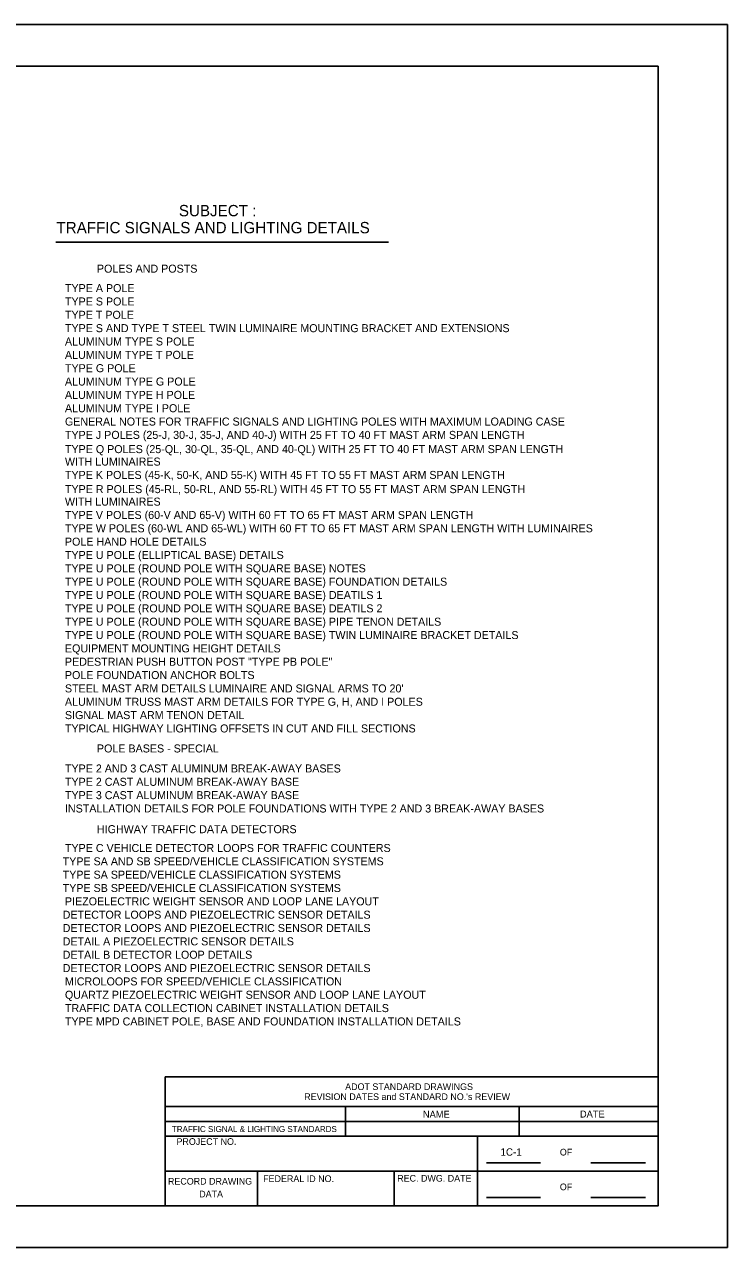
# Model space of a CAD drawing. Extents: x 0 to 2.83, y 0 to 1.83.
# Drawn here: x 1.779 to 2.833, y 0 to 1.833 of the extents above; entities that cross this region are included whole.
import ezdxf

# ---------------------------------------------------------------- set-up
doc = ezdxf.new("R2010")
doc.units = 0
for name, color, linetype in [('Default', 7, 'Continuous'), ('Draft_Plan_Labels', 7, 'Continuous'), ('Draft_Sheet', 7, 'Continuous')]:
    doc.layers.add(name, color=color, linetype=linetype)

msp = doc.modelspace()

# ---------------------------------------------------------------- linework, layer by layer
at = {"layer": 'Draft_Plan_Labels'}
msp.add_line((1.8259, 1.507), (2.325, 1.507), dxfattribs=at)
at = {"layer": 'Draft_Sheet'}
for p, q in [((2.8333, 1.8333), (0, 1.8333)), ((2.8333, 1.8333), (2.8333, 0)), ((2.7292, 0.2559), (1.99, 0.2559)), ((1.99, 0.2559), (1.99, 0.0625)), ((2.7292, 0.2559), (2.7292, 0.0625)), ((2.7292, 0.2113), (1.99, 0.2113)), ((2.2604, 0.1667), (2.2604, 0.2113)), ((2.5208, 0.1667), (2.5208, 0.2113)), ((2.7292, 0.189), (1.99, 0.189)), ((2.7292, 0.1667), (1.99, 0.1667)), ((2.4581, 0.0625), (2.4581, 0.1667)), ((2.7292, 0.1146), (1.99, 0.1146)), ((2.1281, 0.0625), (2.1281, 0.1146)), ((2.3335, 0.0625), (2.3335, 0.1146)), ((2.5527, 0.1272), (2.4718, 0.1272)), ((2.6281, 0.127), (2.7102, 0.127)), ((2.5527, 0.0751), (2.4718, 0.0751)), ((2.6281, 0.0749), (2.7102, 0.0749)), ((2.8333, 0), (0, 0))]:
    msp.add_line(p, q, dxfattribs=at)
msp.add_lwpolyline([(2.7292, 1.7708), (0.1042, 1.7708), (0.1042, 0.0625), (2.7292, 0.0625)], close=True, dxfattribs=at)

# ---------------------------------------------------------------- texts
at = {"layer": 'Default'}
for s, p in [('ALUMINUM TYPE G POLE', (1.8395, 1.2921)), ('ALUMINUM TYPE H POLE', (1.8395, 1.2721))]:
    msp.add_text(s, height=0.012, dxfattribs=at).set_placement(p)
at = {"layer": 'Draft_Plan_Labels'}
for s, height, p in [('SUBJECT :', 0.017, (2.0104, 1.5458)), (' TRAFFIC SIGNALS AND LIGHTING DETAILS', 0.017, (1.8205, 1.5203)), ('POLES AND POSTS', 0.012, (1.8875, 1.4613)), ('TYPE A POLE', 0.012, (1.8395, 1.4321)), ('TYPE S POLE', 0.012, (1.8395, 1.4121)), ('TYPE T POLE', 0.012, (1.8395, 1.3921)), ('TYPE S AND TYPE T STEEL TWIN LUMINAIRE MOUNTING BRACKET AND EXTENSIONS', 0.012, (1.8395, 1.3721)), ('ALUMINUM TYPE S POLE', 0.012, (1.8395, 1.3521)), ('ALUMINUM TYPE T POLE', 0.012, (1.8395, 1.3321)), ('TYPE G POLE', 0.012, (1.8395, 1.3121)), ('ALUMINUM TYPE I POLE', 0.012, (1.8395, 1.2521)), ('GENERAL NOTES FOR TRAFFIC SIGNALS AND LIGHTING POLES WITH MAXIMUM LOADING CASE', 0.012, (1.8395, 1.2321)), ('TYPE J POLES (25-J, 30-J, 35-J, AND 40-J) WITH 25 FT TO 40 FT MAST ARM SPAN LENGTH', 0.012, (1.8395, 1.2121)), ('TYPE Q POLES (25-QL, 30-QL, 35-QL, AND 40-QL) WITH 25 FT TO 40 FT MAST ARM SPAN LENGTH ', 0.012, (1.8395, 1.1908)), ('WITH LUMINAIRES ', 0.012, (1.8395, 1.1721)), ('TYPE K POLES (45-K, 50-K, AND 55-K) WITH 45 FT TO 55 FT MAST ARM SPAN LENGTH', 0.012, (1.8395, 1.1521)), ('TYPE R POLES (45-RL, 50-RL, AND 55-RL) WITH 45 FT TO 55 FT MAST ARM SPAN LENGTH ', 0.012, (1.8395, 1.1308)), ('WITH LUMINAIRES', 0.012, (1.8395, 1.1121)), ('TYPE V POLES (60-V AND 65-V) WITH 60 FT TO 65 FT MAST ARM SPAN LENGTH', 0.012, (1.8395, 1.0921)), ('TYPE W POLES (60-WL AND 65-WL) WITH 60 FT TO 65 FT MAST ARM SPAN LENGTH WITH LUMINAIRES', 0.012, (1.8395, 1.0721)), ('POLE HAND HOLE DETAILS', 0.012, (1.8395, 1.0521)), ('TYPE U POLE (ELLIPTICAL BASE) DETAILS', 0.012, (1.8395, 1.0321)), ('TYPE U POLE (ROUND POLE WITH SQUARE BASE) NOTES', 0.012, (1.8395, 1.0121)), ('TYPE U POLE (ROUND POLE WITH SQUARE BASE) FOUNDATION DETAILS', 0.012, (1.8395, 0.9921)), ('TYPE U POLE (ROUND POLE WITH SQUARE BASE) DEATILS 1', 0.012, (1.8395, 0.9721)), ('TYPE U POLE (ROUND POLE WITH SQUARE BASE) DEATILS 2', 0.012, (1.8395, 0.9521)), ('TYPE U POLE (ROUND POLE WITH SQUARE BASE) PIPE TENON DETAILS', 0.012, (1.8395, 0.9321)), ('TYPE U POLE (ROUND POLE WITH SQUARE BASE) TWIN LUMINAIRE BRACKET DETAILS', 0.012, (1.8395, 0.9121)), ('EQUIPMENT MOUNTING HEIGHT DETAILS', 0.012, (1.8395, 0.8921)), ('PEDESTRIAN PUSH BUTTON POST "TYPE PB POLE"', 0.012, (1.8395, 0.8721)), ('POLE FOUNDATION ANCHOR BOLTS', 0.012, (1.8395, 0.8521)), ("STEEL MAST ARM DETAILS LUMINAIRE AND SIGNAL ARMS TO 20'", 0.012, (1.8395, 0.8321)), ('ALUMINUM TRUSS MAST ARM DETAILS FOR TYPE G, H, AND I POLES', 0.012, (1.8395, 0.8121)), ('SIGNAL MAST ARM TENON DETAIL', 0.012, (1.8395, 0.7921)), ('TYPICAL HIGHWAY LIGHTING OFFSETS IN CUT AND FILL SECTIONS', 0.012, (1.8395, 0.7721)), ('POLE BASES - SPECIAL', 0.012, (1.8875, 0.7421)), ('TYPE 2 AND 3 CAST ALUMINUM BREAK-AWAY BASES', 0.012, (1.8395, 0.7121)), ('TYPE 2 CAST ALUMINUM BREAK-AWAY BASE', 0.012, (1.8395, 0.6921)), ('TYPE 3 CAST ALUMINUM BREAK-AWAY BASE', 0.012, (1.8395, 0.6721)), ('INSTALLATION DETAILS FOR POLE FOUNDATIONS WITH TYPE 2 AND 3 BREAK-AWAY BASES', 0.012, (1.8395, 0.6521)), ('HIGHWAY TRAFFIC DATA DETECTORS', 0.012, (1.8875, 0.6211)), ('TYPE C VEHICLE DETECTOR LOOPS FOR TRAFFIC COUNTERS', 0.012, (1.8395, 0.5929)), ('          TYPE SA AND SB SPEED/VEHICLE CLASSIFICATION SYSTEMS', 0.012, (1.7915, 0.5729)), ('          TYPE SA SPEED/VEHICLE CLASSIFICATION SYSTEMS', 0.012, (1.7915, 0.5529)), ('          TYPE SB SPEED/VEHICLE CLASSIFICATION SYSTEMS', 0.012, (1.7915, 0.5329)), ('PIEZOELECTRIC WEIGHT SENSOR AND LOOP LANE LAYOUT', 0.012, (1.8395, 0.5129)), ('          DETECTOR LOOPS AND PIEZOELECTRIC SENSOR DETAILS', 0.012, (1.7915, 0.4929)), ('          DETECTOR LOOPS AND PIEZOELECTRIC SENSOR DETAILS', 0.012, (1.7915, 0.4729)), ('          DETAIL A PIEZOELECTRIC SENSOR DETAILS', 0.012, (1.7915, 0.4529)), ('          DETAIL B DETECTOR LOOP DETAILS', 0.012, (1.7915, 0.4329)), ('          DETECTOR LOOPS AND PIEZOELECTRIC SENSOR DETAILS', 0.012, (1.7915, 0.4129)), ('MICROLOOPS FOR SPEED/VEHICLE CLASSIFICATION', 0.012, (1.8395, 0.3929)), ('QUARTZ PIEZOELECTRIC WEIGHT SENSOR AND LOOP LANE LAYOUT', 0.012, (1.8395, 0.3729)), ('TRAFFIC DATA COLLECTION CABINET INSTALLATION DETAILS', 0.012, (1.8395, 0.3529)), ('TYPE MPD CABINET POLE, BASE AND FOUNDATION INSTALLATION DETAILS', 0.012, (1.8395, 0.3329)), ('ADOT STANDARD DRAWINGS', 0.01, (2.2598, 0.2361)), ("REVISION DATES and STANDARD NO.'s REVIEW", 0.01, (2.1984, 0.2211)), ('NAME', 0.01042, (2.3764, 0.1945)), ('DATE', 0.01042, (2.6119, 0.1949)), ('TRAFFIC SIGNAL & LIGHTING STANDARDS', 0.009, (1.9999, 0.1731)), ('PROJECT NO.', 0.01, (2.0068, 0.1539)), ('1C-1 ', 0.011, (2.4928, 0.1377)), ('OF', 0.01, (2.5818, 0.138)), ('RECORD DRAWING', 0.01, (1.994, 0.0943)), ('FEDERAL ID NO.', 0.01, (2.1368, 0.0982)), ('REC. DWG. DATE', 0.01, (2.3379, 0.0988)), ('OF', 0.01, (2.5818, 0.0859)), ('DATA', 0.01, (2.0409, 0.0752))]:
    msp.add_text(s, height=height, dxfattribs=at).set_placement(p)

doc.saveas('drawing.dxf')
